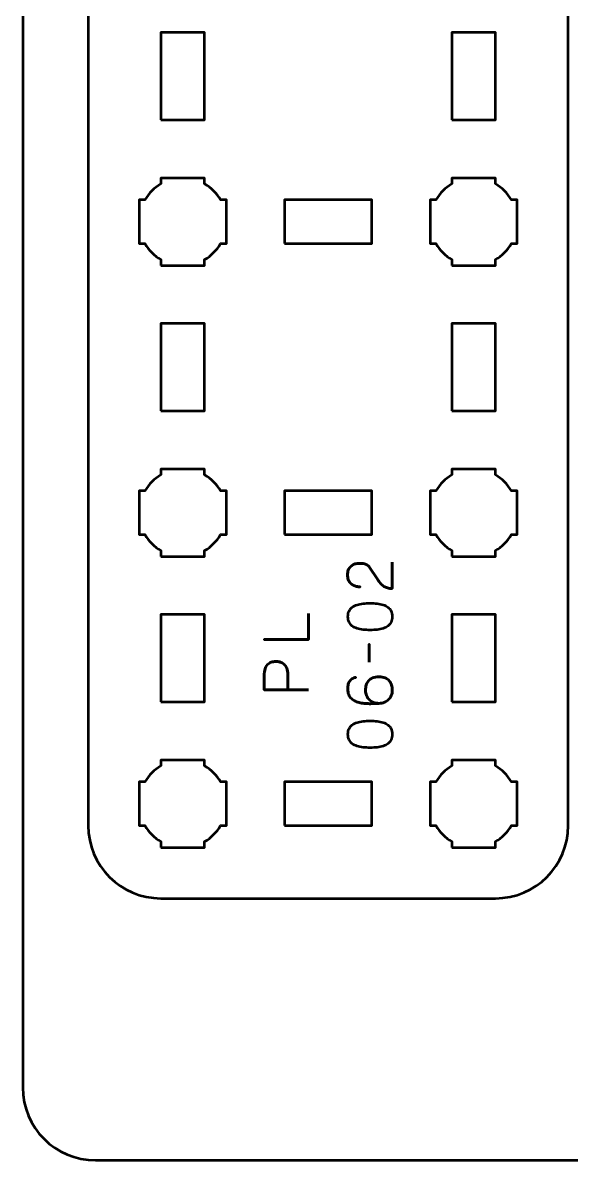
# Model space of a CAD drawing. Header units: centimetres. Extents: x -21 to 0, y -29.7 to 0.
# Drawn here: x -21 to -17.23, y -29.7 to -21.88 of the extents above; entities that cross this region are included whole.
import ezdxf

# ---------------------------------------------------------------- set-up
doc = ezdxf.new("R2010")
doc.units = ezdxf.units.CM
doc.header["$MEASUREMENT"] = 0
doc.layers.add('Layer 1', color=7, linetype='Continuous')

msp = doc.modelspace()

# ---------------------------------------------------------------- linework, layer by layer
at = {"layer": 'Layer 1', "color": 1, "lineweight": 53}
msp.add_open_spline([(-21.00003, -29.19995), (-21.00003, -29.19995), (-21.00003, -2.29992), (-21.00003, -2.29992), (-21.00003, -2.29992), (-21.00003, -2.21709), (-20.93286, -2.14992), (-20.85003, -2.14992), (-20.85003, -2.14992), (-20.7672, -2.14992), (-20.70003, -2.08275), (-20.70003, -1.99992), (-20.70003, -1.99992), (-20.70003, -1.91709), (-20.7672, -1.84992), (-20.85003, -1.84992), (-20.85003, -1.84992), (-20.93286, -1.84992), (-21.00003, -1.78275), (-21.00003, -1.69992), (-21.00003, -1.69992), (-21.00003, -1.61709), (-20.93286, -1.54992), (-20.85003, -1.54992), (-20.85003, -1.54992), (-20.7672, -1.54992), (-20.70003, -1.48275), (-20.70003, -1.39992), (-20.70003, -1.39992), (-20.70003, -1.31709), (-20.7672, -1.24992), (-20.85003, -1.24992), (-20.85003, -1.24992), (-20.93286, -1.24992), (-21.00003, -1.18275), (-21.00003, -1.09992), (-21.00003, -1.09992), (-21.00003, -1.09992), (-21.00003, -0.49992), (-21.00003, -0.49992), (-21.00003, -0.49992), (-21.00003, -0.22295), (-20.77694, 0.00004), (-20.49994, 0.00004), (-20.49994, 0.00004), (-20.49994, 0.00004), (-0.50008, 0.00004), (-0.50008, 0.00004), (-0.50008, 0.00004), (-0.22294, 0.00004), (0.00002, -0.22295), (0.00002, -0.49992), (0.00002, -0.49992), (0.00002, -0.49992), (0.00002, -29.19995), (0.00002, -29.19995), (0.00002, -29.19995), (0.00002, -29.47695), (-0.22294, -29.70004), (-0.50008, -29.70004), (-0.50008, -29.70004), (-0.50008, -29.70004), (-20.49994, -29.70004), (-20.49994, -29.70004), (-20.49994, -29.70004), (-20.77694, -29.70004), (-21.00003, -29.47695), (-21.00003, -29.19995)], degree=3, knots=[0, 0, 0, 0, 0.0588235, 0.0588235, 0.0588235, 0.0588235, 0.1176471, 0.1176471, 0.1176471, 0.1176471, 0.1764706, 0.1764706, 0.1764706, 0.1764706, 0.2352941, 0.2352941, 0.2352941, 0.2352941, 0.2941176, 0.2941176, 0.2941176, 0.2941176, 0.3529412, 0.3529412, 0.3529412, 0.3529412, 0.4117647, 0.4117647, 0.4117647, 0.4117647, 0.4705882, 0.4705882, 0.4705882, 0.4705882, 0.5294118, 0.5294118, 0.5294118, 0.5294118, 0.5882353, 0.5882353, 0.5882353, 0.5882353, 0.6470588, 0.6470588, 0.6470588, 0.6470588, 0.7058824, 0.7058824, 0.7058824, 0.7058824, 0.7647059, 0.7647059, 0.7647059, 0.7647059, 0.8235294, 0.8235294, 0.8235294, 0.8235294, 0.8823529, 0.8823529, 0.8823529, 0.8823529, 0.9411765, 0.9411765, 0.9411765, 0.9411765, 1, 1, 1, 1], dxfattribs=at)
at = {"layer": 'Layer 1', "color": 3, "lineweight": 53}
msp.add_open_spline([(-17.74994, -27.89994), (-17.74994, -27.89994), (-20.04994, -27.89994), (-20.04994, -27.89994), (-20.04994, -27.89994), (-20.32603, -27.89994), (-20.54994, -27.67603), (-20.54994, -27.39994), (-20.54994, -27.39994), (-20.54994, -27.39994), (-20.54994, -17.09994), (-20.54994, -17.09994), (-20.54994, -17.09994), (-20.54994, -16.82385), (-20.32603, -16.59994), (-20.04994, -16.59994), (-20.04994, -16.59994), (-20.04994, -16.59994), (-17.74994, -16.59994), (-17.74994, -16.59994), (-17.74994, -16.59994), (-17.47385, -16.59994), (-17.24994, -16.82385), (-17.24994, -17.09994), (-17.24994, -17.09994), (-17.24994, -17.09994), (-17.24994, -27.39994), (-17.24994, -27.39994), (-17.24994, -27.39994), (-17.24994, -27.67603), (-17.47385, -27.89994), (-17.74994, -27.89994)], degree=3, knots=[0, 0, 0, 0, 0.125, 0.125, 0.125, 0.125, 0.25, 0.25, 0.25, 0.25, 0.375, 0.375, 0.375, 0.375, 0.5, 0.5, 0.5, 0.5, 0.625, 0.625, 0.625, 0.625, 0.75, 0.75, 0.75, 0.75, 0.875, 0.875, 0.875, 0.875, 1, 1, 1, 1], dxfattribs=at)
at = {"layer": 'Layer 1', "lineweight": 53}
for points, knots in [([(-20.04994, -22.54994), (-20.04994, -22.54994), (-20.04994, -21.94994), (-20.04994, -21.94994), (-20.04994, -21.94994), (-20.04994, -21.94994), (-19.74994, -21.94994), (-19.74994, -21.94994), (-19.74994, -21.94994), (-19.74994, -21.94994), (-19.74994, -22.54994), (-19.74994, -22.54994), (-19.74994, -22.54994), (-19.74994, -22.54994), (-20.04994, -22.54994), (-20.04994, -22.54994)], [0, 0, 0, 0, 0.25, 0.25, 0.25, 0.25, 0.5, 0.5, 0.5, 0.5, 0.75, 0.75, 0.75, 0.75, 1, 1, 1, 1]), ([(-18.04994, -22.54994), (-18.04994, -22.54994), (-18.04994, -21.94994), (-18.04994, -21.94994), (-18.04994, -21.94994), (-18.04994, -21.94994), (-17.74994, -21.94994), (-17.74994, -21.94994), (-17.74994, -21.94994), (-17.74994, -21.94994), (-17.74994, -22.54994), (-17.74994, -22.54994), (-17.74994, -22.54994), (-17.74994, -22.54994), (-18.04994, -22.54994), (-18.04994, -22.54994)], [0, 0, 0, 0, 0.25, 0.25, 0.25, 0.25, 0.5, 0.5, 0.5, 0.5, 0.75, 0.75, 0.75, 0.75, 1, 1, 1, 1]), ([(-20.04994, -23.54994), (-20.04994, -23.54994), (-20.04994, -23.50979), (-20.04994, -23.50979), (-20.04994, -23.50979), (-20.09547, -23.48344), (-20.13344, -23.44547), (-20.15979, -23.39994), (-20.15979, -23.39994), (-20.15979, -23.39994), (-20.19994, -23.39994), (-20.19994, -23.39994), (-20.19994, -23.39994), (-20.19994, -23.39994), (-20.19994, -23.24994), (-20.19994, -23.24994), (-20.19994, -23.24994), (-20.19994, -23.24994), (-20.19994, -23.09994), (-20.19994, -23.09994), (-20.19994, -23.09994), (-20.19994, -23.09994), (-20.15979, -23.09994), (-20.15979, -23.09994), (-20.15979, -23.09994), (-20.13344, -23.05441), (-20.09547, -23.01644), (-20.04994, -22.99009), (-20.04994, -22.99009), (-20.04994, -22.99009), (-20.04994, -22.94994), (-20.04994, -22.94994), (-20.04994, -22.94994), (-20.04994, -22.94994), (-19.89994, -22.94994), (-19.89994, -22.94994), (-19.89994, -22.94994), (-19.89994, -22.94994), (-19.74994, -22.94994), (-19.74994, -22.94994), (-19.74994, -22.94994), (-19.74994, -22.94994), (-19.74994, -22.99009), (-19.74994, -22.99009), (-19.74994, -22.99009), (-19.70441, -23.01644), (-19.66644, -23.05441), (-19.64009, -23.09994), (-19.64009, -23.09994), (-19.64009, -23.09994), (-19.59994, -23.09994), (-19.59994, -23.09994), (-19.59994, -23.09994), (-19.59994, -23.09994), (-19.59994, -23.24994), (-19.59994, -23.24994), (-19.59994, -23.24994), (-19.59994, -23.24994), (-19.59994, -23.39994), (-19.59994, -23.39994), (-19.59994, -23.39994), (-19.59994, -23.39994), (-19.64009, -23.39994), (-19.64009, -23.39994), (-19.64009, -23.39994), (-19.66644, -23.44547), (-19.70441, -23.48344), (-19.74994, -23.50979), (-19.74994, -23.50979), (-19.74994, -23.50979), (-19.74994, -23.54994), (-19.74994, -23.54994), (-19.74994, -23.54994), (-19.74994, -23.54994), (-19.89994, -23.54994), (-19.89994, -23.54994), (-19.89994, -23.54994), (-19.89994, -23.54994), (-20.04994, -23.54994), (-20.04994, -23.54994)], [0, 0, 0, 0, 0.05, 0.05, 0.05, 0.05, 0.1, 0.1, 0.1, 0.1, 0.15, 0.15, 0.15, 0.15, 0.2, 0.2, 0.2, 0.2, 0.25, 0.25, 0.25, 0.25, 0.3, 0.3, 0.3, 0.3, 0.35, 0.35, 0.35, 0.35, 0.4, 0.4, 0.4, 0.4, 0.45, 0.45, 0.45, 0.45, 0.5, 0.5, 0.5, 0.5, 0.55, 0.55, 0.55, 0.55, 0.6, 0.6, 0.6, 0.6, 0.65, 0.65, 0.65, 0.65, 0.7, 0.7, 0.7, 0.7, 0.75, 0.75, 0.75, 0.75, 0.8, 0.8, 0.8, 0.8, 0.85, 0.85, 0.85, 0.85, 0.9, 0.9, 0.9, 0.9, 0.95, 0.95, 0.95, 0.95, 1, 1, 1, 1]), ([(-18.04994, -23.54994), (-18.04994, -23.54994), (-18.04994, -23.50979), (-18.04994, -23.50979), (-18.04994, -23.50979), (-18.09547, -23.48344), (-18.13344, -23.44547), (-18.15979, -23.39994), (-18.15979, -23.39994), (-18.15979, -23.39994), (-18.19994, -23.39994), (-18.19994, -23.39994), (-18.19994, -23.39994), (-18.19994, -23.39994), (-18.19994, -23.24994), (-18.19994, -23.24994), (-18.19994, -23.24994), (-18.19994, -23.24994), (-18.19994, -23.09994), (-18.19994, -23.09994), (-18.19994, -23.09994), (-18.19994, -23.09994), (-18.15979, -23.09994), (-18.15979, -23.09994), (-18.15979, -23.09994), (-18.13344, -23.05441), (-18.09547, -23.01644), (-18.04994, -22.99009), (-18.04994, -22.99009), (-18.04994, -22.99009), (-18.04994, -22.94994), (-18.04994, -22.94994), (-18.04994, -22.94994), (-18.04994, -22.94994), (-17.89994, -22.94994), (-17.89994, -22.94994), (-17.89994, -22.94994), (-17.89994, -22.94994), (-17.74994, -22.94994), (-17.74994, -22.94994), (-17.74994, -22.94994), (-17.74994, -22.94994), (-17.74994, -22.99009), (-17.74994, -22.99009), (-17.74994, -22.99009), (-17.70441, -23.01644), (-17.66644, -23.05441), (-17.64009, -23.09994), (-17.64009, -23.09994), (-17.64009, -23.09994), (-17.59994, -23.09994), (-17.59994, -23.09994), (-17.59994, -23.09994), (-17.59994, -23.09994), (-17.59994, -23.24994), (-17.59994, -23.24994), (-17.59994, -23.24994), (-17.59994, -23.24994), (-17.59994, -23.39994), (-17.59994, -23.39994), (-17.59994, -23.39994), (-17.59994, -23.39994), (-17.64009, -23.39994), (-17.64009, -23.39994), (-17.64009, -23.39994), (-17.66644, -23.44547), (-17.70441, -23.48344), (-17.74994, -23.50979), (-17.74994, -23.50979), (-17.74994, -23.50979), (-17.74994, -23.54994), (-17.74994, -23.54994), (-17.74994, -23.54994), (-17.74994, -23.54994), (-17.89994, -23.54994), (-17.89994, -23.54994), (-17.89994, -23.54994), (-17.89994, -23.54994), (-18.04994, -23.54994), (-18.04994, -23.54994)], [0, 0, 0, 0, 0.05, 0.05, 0.05, 0.05, 0.1, 0.1, 0.1, 0.1, 0.15, 0.15, 0.15, 0.15, 0.2, 0.2, 0.2, 0.2, 0.25, 0.25, 0.25, 0.25, 0.3, 0.3, 0.3, 0.3, 0.35, 0.35, 0.35, 0.35, 0.4, 0.4, 0.4, 0.4, 0.45, 0.45, 0.45, 0.45, 0.5, 0.5, 0.5, 0.5, 0.55, 0.55, 0.55, 0.55, 0.6, 0.6, 0.6, 0.6, 0.65, 0.65, 0.65, 0.65, 0.7, 0.7, 0.7, 0.7, 0.75, 0.75, 0.75, 0.75, 0.8, 0.8, 0.8, 0.8, 0.85, 0.85, 0.85, 0.85, 0.9, 0.9, 0.9, 0.9, 0.95, 0.95, 0.95, 0.95, 1, 1, 1, 1]), ([(-19.19994, -23.39994), (-19.19994, -23.39994), (-19.19994, -23.09994), (-19.19994, -23.09994), (-19.19994, -23.09994), (-19.19994, -23.09994), (-18.59994, -23.09994), (-18.59994, -23.09994), (-18.59994, -23.09994), (-18.59994, -23.09994), (-18.59994, -23.39994), (-18.59994, -23.39994), (-18.59994, -23.39994), (-18.59994, -23.39994), (-19.19994, -23.39994), (-19.19994, -23.39994)], [0, 0, 0, 0, 0.25, 0.25, 0.25, 0.25, 0.5, 0.5, 0.5, 0.5, 0.75, 0.75, 0.75, 0.75, 1, 1, 1, 1]), ([(-20.04994, -24.54994), (-20.04994, -24.54994), (-20.04994, -23.94994), (-20.04994, -23.94994), (-20.04994, -23.94994), (-20.04994, -23.94994), (-19.74994, -23.94994), (-19.74994, -23.94994), (-19.74994, -23.94994), (-19.74994, -23.94994), (-19.74994, -24.54994), (-19.74994, -24.54994), (-19.74994, -24.54994), (-19.74994, -24.54994), (-20.04994, -24.54994), (-20.04994, -24.54994)], [0, 0, 0, 0, 0.25, 0.25, 0.25, 0.25, 0.5, 0.5, 0.5, 0.5, 0.75, 0.75, 0.75, 0.75, 1, 1, 1, 1]), ([(-18.04994, -24.54994), (-18.04994, -24.54994), (-18.04994, -23.94994), (-18.04994, -23.94994), (-18.04994, -23.94994), (-18.04994, -23.94994), (-17.74994, -23.94994), (-17.74994, -23.94994), (-17.74994, -23.94994), (-17.74994, -23.94994), (-17.74994, -24.54994), (-17.74994, -24.54994), (-17.74994, -24.54994), (-17.74994, -24.54994), (-18.04994, -24.54994), (-18.04994, -24.54994)], [0, 0, 0, 0, 0.25, 0.25, 0.25, 0.25, 0.5, 0.5, 0.5, 0.5, 0.75, 0.75, 0.75, 0.75, 1, 1, 1, 1]), ([(-20.04994, -25.54994), (-20.04994, -25.54994), (-20.04994, -25.50979), (-20.04994, -25.50979), (-20.04994, -25.50979), (-20.09547, -25.48344), (-20.13344, -25.44547), (-20.15979, -25.39994), (-20.15979, -25.39994), (-20.15979, -25.39994), (-20.19994, -25.39994), (-20.19994, -25.39994), (-20.19994, -25.39994), (-20.19994, -25.39994), (-20.19994, -25.24994), (-20.19994, -25.24994), (-20.19994, -25.24994), (-20.19994, -25.24994), (-20.19994, -25.09994), (-20.19994, -25.09994), (-20.19994, -25.09994), (-20.19994, -25.09994), (-20.15979, -25.09994), (-20.15979, -25.09994), (-20.15979, -25.09994), (-20.13344, -25.05441), (-20.09547, -25.01644), (-20.04994, -24.99009), (-20.04994, -24.99009), (-20.04994, -24.99009), (-20.04994, -24.94994), (-20.04994, -24.94994), (-20.04994, -24.94994), (-20.04994, -24.94994), (-19.89994, -24.94994), (-19.89994, -24.94994), (-19.89994, -24.94994), (-19.89994, -24.94994), (-19.74994, -24.94994), (-19.74994, -24.94994), (-19.74994, -24.94994), (-19.74994, -24.94994), (-19.74994, -24.99009), (-19.74994, -24.99009), (-19.74994, -24.99009), (-19.70441, -25.01644), (-19.66644, -25.05441), (-19.64009, -25.09994), (-19.64009, -25.09994), (-19.64009, -25.09994), (-19.59994, -25.09994), (-19.59994, -25.09994), (-19.59994, -25.09994), (-19.59994, -25.09994), (-19.59994, -25.24994), (-19.59994, -25.24994), (-19.59994, -25.24994), (-19.59994, -25.24994), (-19.59994, -25.39994), (-19.59994, -25.39994), (-19.59994, -25.39994), (-19.59994, -25.39994), (-19.64009, -25.39994), (-19.64009, -25.39994), (-19.64009, -25.39994), (-19.66644, -25.44547), (-19.70441, -25.48344), (-19.74994, -25.50979), (-19.74994, -25.50979), (-19.74994, -25.50979), (-19.74994, -25.54994), (-19.74994, -25.54994), (-19.74994, -25.54994), (-19.74994, -25.54994), (-19.89994, -25.54994), (-19.89994, -25.54994), (-19.89994, -25.54994), (-19.89994, -25.54994), (-20.04994, -25.54994), (-20.04994, -25.54994)], [0, 0, 0, 0, 0.05, 0.05, 0.05, 0.05, 0.1, 0.1, 0.1, 0.1, 0.15, 0.15, 0.15, 0.15, 0.2, 0.2, 0.2, 0.2, 0.25, 0.25, 0.25, 0.25, 0.3, 0.3, 0.3, 0.3, 0.35, 0.35, 0.35, 0.35, 0.4, 0.4, 0.4, 0.4, 0.45, 0.45, 0.45, 0.45, 0.5, 0.5, 0.5, 0.5, 0.55, 0.55, 0.55, 0.55, 0.6, 0.6, 0.6, 0.6, 0.65, 0.65, 0.65, 0.65, 0.7, 0.7, 0.7, 0.7, 0.75, 0.75, 0.75, 0.75, 0.8, 0.8, 0.8, 0.8, 0.85, 0.85, 0.85, 0.85, 0.9, 0.9, 0.9, 0.9, 0.95, 0.95, 0.95, 0.95, 1, 1, 1, 1]), ([(-18.04994, -25.54994), (-18.04994, -25.54994), (-18.04994, -25.50979), (-18.04994, -25.50979), (-18.04994, -25.50979), (-18.09547, -25.48344), (-18.13344, -25.44547), (-18.15979, -25.39994), (-18.15979, -25.39994), (-18.15979, -25.39994), (-18.19994, -25.39994), (-18.19994, -25.39994), (-18.19994, -25.39994), (-18.19994, -25.39994), (-18.19994, -25.24994), (-18.19994, -25.24994), (-18.19994, -25.24994), (-18.19994, -25.24994), (-18.19994, -25.09994), (-18.19994, -25.09994), (-18.19994, -25.09994), (-18.19994, -25.09994), (-18.15979, -25.09994), (-18.15979, -25.09994), (-18.15979, -25.09994), (-18.13344, -25.05441), (-18.09547, -25.01644), (-18.04994, -24.99009), (-18.04994, -24.99009), (-18.04994, -24.99009), (-18.04994, -24.94994), (-18.04994, -24.94994), (-18.04994, -24.94994), (-18.04994, -24.94994), (-17.89994, -24.94994), (-17.89994, -24.94994), (-17.89994, -24.94994), (-17.89994, -24.94994), (-17.74994, -24.94994), (-17.74994, -24.94994), (-17.74994, -24.94994), (-17.74994, -24.94994), (-17.74994, -24.99009), (-17.74994, -24.99009), (-17.74994, -24.99009), (-17.70441, -25.01644), (-17.66644, -25.05441), (-17.64009, -25.09994), (-17.64009, -25.09994), (-17.64009, -25.09994), (-17.59994, -25.09994), (-17.59994, -25.09994), (-17.59994, -25.09994), (-17.59994, -25.09994), (-17.59994, -25.24994), (-17.59994, -25.24994), (-17.59994, -25.24994), (-17.59994, -25.24994), (-17.59994, -25.39994), (-17.59994, -25.39994), (-17.59994, -25.39994), (-17.59994, -25.39994), (-17.64009, -25.39994), (-17.64009, -25.39994), (-17.64009, -25.39994), (-17.66644, -25.44547), (-17.70441, -25.48344), (-17.74994, -25.50979), (-17.74994, -25.50979), (-17.74994, -25.50979), (-17.74994, -25.54994), (-17.74994, -25.54994), (-17.74994, -25.54994), (-17.74994, -25.54994), (-17.89994, -25.54994), (-17.89994, -25.54994), (-17.89994, -25.54994), (-17.89994, -25.54994), (-18.04994, -25.54994), (-18.04994, -25.54994)], [0, 0, 0, 0, 0.05, 0.05, 0.05, 0.05, 0.1, 0.1, 0.1, 0.1, 0.15, 0.15, 0.15, 0.15, 0.2, 0.2, 0.2, 0.2, 0.25, 0.25, 0.25, 0.25, 0.3, 0.3, 0.3, 0.3, 0.35, 0.35, 0.35, 0.35, 0.4, 0.4, 0.4, 0.4, 0.45, 0.45, 0.45, 0.45, 0.5, 0.5, 0.5, 0.5, 0.55, 0.55, 0.55, 0.55, 0.6, 0.6, 0.6, 0.6, 0.65, 0.65, 0.65, 0.65, 0.7, 0.7, 0.7, 0.7, 0.75, 0.75, 0.75, 0.75, 0.8, 0.8, 0.8, 0.8, 0.85, 0.85, 0.85, 0.85, 0.9, 0.9, 0.9, 0.9, 0.95, 0.95, 0.95, 0.95, 1, 1, 1, 1]), ([(-19.19994, -25.39994), (-19.19994, -25.39994), (-19.19994, -25.09994), (-19.19994, -25.09994), (-19.19994, -25.09994), (-19.19994, -25.09994), (-18.59994, -25.09994), (-18.59994, -25.09994), (-18.59994, -25.09994), (-18.59994, -25.09994), (-18.59994, -25.39994), (-18.59994, -25.39994), (-18.59994, -25.39994), (-18.59994, -25.39994), (-19.19994, -25.39994), (-19.19994, -25.39994)], [0, 0, 0, 0, 0.25, 0.25, 0.25, 0.25, 0.5, 0.5, 0.5, 0.5, 0.75, 0.75, 0.75, 0.75, 1, 1, 1, 1]), ([(-20.04994, -26.54994), (-20.04994, -26.54994), (-20.04994, -25.94994), (-20.04994, -25.94994), (-20.04994, -25.94994), (-20.04994, -25.94994), (-19.74994, -25.94994), (-19.74994, -25.94994), (-19.74994, -25.94994), (-19.74994, -25.94994), (-19.74994, -26.54994), (-19.74994, -26.54994), (-19.74994, -26.54994), (-19.74994, -26.54994), (-20.04994, -26.54994), (-20.04994, -26.54994)], [0, 0, 0, 0, 0.25, 0.25, 0.25, 0.25, 0.5, 0.5, 0.5, 0.5, 0.75, 0.75, 0.75, 0.75, 1, 1, 1, 1]), ([(-18.04994, -26.54994), (-18.04994, -26.54994), (-18.04994, -25.94994), (-18.04994, -25.94994), (-18.04994, -25.94994), (-18.04994, -25.94994), (-17.74994, -25.94994), (-17.74994, -25.94994), (-17.74994, -25.94994), (-17.74994, -25.94994), (-17.74994, -26.54994), (-17.74994, -26.54994), (-17.74994, -26.54994), (-17.74994, -26.54994), (-18.04994, -26.54994), (-18.04994, -26.54994)], [0, 0, 0, 0, 0.25, 0.25, 0.25, 0.25, 0.5, 0.5, 0.5, 0.5, 0.75, 0.75, 0.75, 0.75, 1, 1, 1, 1]), ([(-20.04994, -27.54994), (-20.04994, -27.54994), (-20.04994, -27.50979), (-20.04994, -27.50979), (-20.04994, -27.50979), (-20.09547, -27.48344), (-20.13344, -27.44547), (-20.15979, -27.39994), (-20.15979, -27.39994), (-20.15979, -27.39994), (-20.19994, -27.39994), (-20.19994, -27.39994), (-20.19994, -27.39994), (-20.19994, -27.39994), (-20.19994, -27.24994), (-20.19994, -27.24994), (-20.19994, -27.24994), (-20.19994, -27.24994), (-20.19994, -27.09994), (-20.19994, -27.09994), (-20.19994, -27.09994), (-20.19994, -27.09994), (-20.15979, -27.09994), (-20.15979, -27.09994), (-20.15979, -27.09994), (-20.13344, -27.05441), (-20.09547, -27.01644), (-20.04994, -26.99009), (-20.04994, -26.99009), (-20.04994, -26.99009), (-20.04994, -26.94994), (-20.04994, -26.94994), (-20.04994, -26.94994), (-20.04994, -26.94994), (-19.89994, -26.94994), (-19.89994, -26.94994), (-19.89994, -26.94994), (-19.89994, -26.94994), (-19.74994, -26.94994), (-19.74994, -26.94994), (-19.74994, -26.94994), (-19.74994, -26.94994), (-19.74994, -26.99009), (-19.74994, -26.99009), (-19.74994, -26.99009), (-19.70441, -27.01644), (-19.66644, -27.05441), (-19.64009, -27.09994), (-19.64009, -27.09994), (-19.64009, -27.09994), (-19.59994, -27.09994), (-19.59994, -27.09994), (-19.59994, -27.09994), (-19.59994, -27.09994), (-19.59994, -27.24994), (-19.59994, -27.24994), (-19.59994, -27.24994), (-19.59994, -27.24994), (-19.59994, -27.39994), (-19.59994, -27.39994), (-19.59994, -27.39994), (-19.59994, -27.39994), (-19.64009, -27.39994), (-19.64009, -27.39994), (-19.64009, -27.39994), (-19.66644, -27.44547), (-19.70441, -27.48344), (-19.74994, -27.50979), (-19.74994, -27.50979), (-19.74994, -27.50979), (-19.74994, -27.54994), (-19.74994, -27.54994), (-19.74994, -27.54994), (-19.74994, -27.54994), (-19.89994, -27.54994), (-19.89994, -27.54994), (-19.89994, -27.54994), (-19.89994, -27.54994), (-20.04994, -27.54994), (-20.04994, -27.54994)], [0, 0, 0, 0, 0.05, 0.05, 0.05, 0.05, 0.1, 0.1, 0.1, 0.1, 0.15, 0.15, 0.15, 0.15, 0.2, 0.2, 0.2, 0.2, 0.25, 0.25, 0.25, 0.25, 0.3, 0.3, 0.3, 0.3, 0.35, 0.35, 0.35, 0.35, 0.4, 0.4, 0.4, 0.4, 0.45, 0.45, 0.45, 0.45, 0.5, 0.5, 0.5, 0.5, 0.55, 0.55, 0.55, 0.55, 0.6, 0.6, 0.6, 0.6, 0.65, 0.65, 0.65, 0.65, 0.7, 0.7, 0.7, 0.7, 0.75, 0.75, 0.75, 0.75, 0.8, 0.8, 0.8, 0.8, 0.85, 0.85, 0.85, 0.85, 0.9, 0.9, 0.9, 0.9, 0.95, 0.95, 0.95, 0.95, 1, 1, 1, 1]), ([(-18.04994, -27.54994), (-18.04994, -27.54994), (-18.04994, -27.50979), (-18.04994, -27.50979), (-18.04994, -27.50979), (-18.09547, -27.48344), (-18.13344, -27.44547), (-18.15979, -27.39994), (-18.15979, -27.39994), (-18.15979, -27.39994), (-18.19994, -27.39994), (-18.19994, -27.39994), (-18.19994, -27.39994), (-18.19994, -27.39994), (-18.19994, -27.24994), (-18.19994, -27.24994), (-18.19994, -27.24994), (-18.19994, -27.24994), (-18.19994, -27.09994), (-18.19994, -27.09994), (-18.19994, -27.09994), (-18.19994, -27.09994), (-18.15979, -27.09994), (-18.15979, -27.09994), (-18.15979, -27.09994), (-18.13344, -27.05441), (-18.09547, -27.01644), (-18.04994, -26.99009), (-18.04994, -26.99009), (-18.04994, -26.99009), (-18.04994, -26.94994), (-18.04994, -26.94994), (-18.04994, -26.94994), (-18.04994, -26.94994), (-17.89994, -26.94994), (-17.89994, -26.94994), (-17.89994, -26.94994), (-17.89994, -26.94994), (-17.74994, -26.94994), (-17.74994, -26.94994), (-17.74994, -26.94994), (-17.74994, -26.94994), (-17.74994, -26.99009), (-17.74994, -26.99009), (-17.74994, -26.99009), (-17.70441, -27.01644), (-17.66644, -27.05441), (-17.64009, -27.09994), (-17.64009, -27.09994), (-17.64009, -27.09994), (-17.59994, -27.09994), (-17.59994, -27.09994), (-17.59994, -27.09994), (-17.59994, -27.09994), (-17.59994, -27.24994), (-17.59994, -27.24994), (-17.59994, -27.24994), (-17.59994, -27.24994), (-17.59994, -27.39994), (-17.59994, -27.39994), (-17.59994, -27.39994), (-17.59994, -27.39994), (-17.64009, -27.39994), (-17.64009, -27.39994), (-17.64009, -27.39994), (-17.66644, -27.44547), (-17.70441, -27.48344), (-17.74994, -27.50979), (-17.74994, -27.50979), (-17.74994, -27.50979), (-17.74994, -27.54994), (-17.74994, -27.54994), (-17.74994, -27.54994), (-17.74994, -27.54994), (-17.89994, -27.54994), (-17.89994, -27.54994), (-17.89994, -27.54994), (-17.89994, -27.54994), (-18.04994, -27.54994), (-18.04994, -27.54994)], [0, 0, 0, 0, 0.05, 0.05, 0.05, 0.05, 0.1, 0.1, 0.1, 0.1, 0.15, 0.15, 0.15, 0.15, 0.2, 0.2, 0.2, 0.2, 0.25, 0.25, 0.25, 0.25, 0.3, 0.3, 0.3, 0.3, 0.35, 0.35, 0.35, 0.35, 0.4, 0.4, 0.4, 0.4, 0.45, 0.45, 0.45, 0.45, 0.5, 0.5, 0.5, 0.5, 0.55, 0.55, 0.55, 0.55, 0.6, 0.6, 0.6, 0.6, 0.65, 0.65, 0.65, 0.65, 0.7, 0.7, 0.7, 0.7, 0.75, 0.75, 0.75, 0.75, 0.8, 0.8, 0.8, 0.8, 0.85, 0.85, 0.85, 0.85, 0.9, 0.9, 0.9, 0.9, 0.95, 0.95, 0.95, 0.95, 1, 1, 1, 1]), ([(-19.19994, -27.39994), (-19.19994, -27.39994), (-19.19994, -27.09994), (-19.19994, -27.09994), (-19.19994, -27.09994), (-19.19994, -27.09994), (-18.59994, -27.09994), (-18.59994, -27.09994), (-18.59994, -27.09994), (-18.59994, -27.09994), (-18.59994, -27.39994), (-18.59994, -27.39994), (-18.59994, -27.39994), (-18.59994, -27.39994), (-19.19994, -27.39994), (-19.19994, -27.39994)], [0, 0, 0, 0, 0.25, 0.25, 0.25, 0.25, 0.5, 0.5, 0.5, 0.5, 0.75, 0.75, 0.75, 0.75, 1, 1, 1, 1])]:
    msp.add_open_spline(points, degree=3, knots=knots, dxfattribs=at)
at = {"layer": 'Layer 1', "color": 5, "lineweight": 53}
for points, knots in [([(-18.45971, -25.58934), (-18.45971, -25.58934), (-18.45971, -25.77095), (-18.45971, -25.77095), (-18.45971, -25.77095), (-18.47199, -25.7706), (-18.48285, -25.76905), (-18.49217, -25.76643), (-18.49217, -25.76643), (-18.50148, -25.76375), (-18.50966, -25.76016), (-18.51672, -25.75571), (-18.51672, -25.75571), (-18.52377, -25.75119), (-18.53005, -25.74604), (-18.53556, -25.74019), (-18.53556, -25.74019), (-18.54113, -25.73433), (-18.54621, -25.72805), (-18.55101, -25.72128), (-18.55101, -25.72128), (-18.55574, -25.71451), (-18.56046, -25.70752), (-18.56512, -25.70025), (-18.56512, -25.70025), (-18.56512, -25.70025), (-18.61338, -25.62786), (-18.61338, -25.62786), (-18.61338, -25.62786), (-18.6186, -25.62046), (-18.62424, -25.61467), (-18.63045, -25.61058), (-18.63045, -25.61058), (-18.63659, -25.60642), (-18.64308, -25.60352), (-18.64986, -25.60176), (-18.64986, -25.60176), (-18.6567, -25.60007), (-18.66361, -25.59901), (-18.67074, -25.59866), (-18.67074, -25.59866), (-18.67787, -25.5983), (-18.68499, -25.59816), (-18.69212, -25.59823), (-18.69212, -25.59823), (-18.69797, -25.59823), (-18.70425, -25.59901), (-18.71103, -25.60056), (-18.71103, -25.60056), (-18.71773, -25.60218), (-18.72443, -25.60472), (-18.73106, -25.60832), (-18.73106, -25.60832), (-18.7377, -25.61192), (-18.74376, -25.61672), (-18.74927, -25.62271), (-18.74927, -25.62271), (-18.7547, -25.62871), (-18.75907, -25.63612), (-18.76239, -25.64494), (-18.76239, -25.64494), (-18.76571, -25.65376), (-18.7674, -25.66413), (-18.76747, -25.67612), (-18.76747, -25.67612), (-18.7674, -25.68819), (-18.76571, -25.69884), (-18.76246, -25.70802), (-18.76246, -25.70802), (-18.75922, -25.71719), (-18.7547, -25.72502), (-18.74899, -25.73151), (-18.74899, -25.73151), (-18.74327, -25.738), (-18.73664, -25.74322), (-18.72923, -25.74731), (-18.72923, -25.74731), (-18.72182, -25.75141), (-18.71392, -25.75437), (-18.70559, -25.75627), (-18.70559, -25.75627), (-18.69727, -25.75818), (-18.6888, -25.7591), (-18.68026, -25.7591), (-18.68026, -25.7591), (-18.6888, -25.7591), (-18.69727, -25.75818), (-18.70559, -25.75627), (-18.70559, -25.75627), (-18.71392, -25.75437), (-18.72182, -25.75141), (-18.72923, -25.74731), (-18.72923, -25.74731), (-18.73664, -25.74322), (-18.74327, -25.738), (-18.74899, -25.73151), (-18.74899, -25.73151), (-18.7547, -25.72502), (-18.75922, -25.71719), (-18.76246, -25.70802), (-18.76246, -25.70802), (-18.76571, -25.69884), (-18.7674, -25.68819), (-18.76747, -25.67612), (-18.76747, -25.67612), (-18.7674, -25.66413), (-18.76571, -25.65376), (-18.76239, -25.64494), (-18.76239, -25.64494), (-18.75907, -25.63612), (-18.7547, -25.62871), (-18.74927, -25.62271), (-18.74927, -25.62271), (-18.74376, -25.61672), (-18.7377, -25.61192), (-18.73106, -25.60832), (-18.73106, -25.60832), (-18.72443, -25.60472), (-18.71773, -25.60218), (-18.71103, -25.60056), (-18.71103, -25.60056), (-18.70425, -25.59901), (-18.69797, -25.59823), (-18.69212, -25.59823), (-18.69212, -25.59823), (-18.68499, -25.59816), (-18.67787, -25.5983), (-18.67074, -25.59866), (-18.67074, -25.59866), (-18.66361, -25.59901), (-18.6567, -25.60007), (-18.64986, -25.60176), (-18.64986, -25.60176), (-18.64308, -25.60352), (-18.63659, -25.60642), (-18.63045, -25.61058), (-18.63045, -25.61058), (-18.62424, -25.61467), (-18.6186, -25.62046), (-18.61338, -25.62786), (-18.61338, -25.62786), (-18.61338, -25.62786), (-18.56512, -25.70025), (-18.56512, -25.70025), (-18.56512, -25.70025), (-18.56046, -25.70752), (-18.55574, -25.71451), (-18.55101, -25.72128), (-18.55101, -25.72128), (-18.54621, -25.72805), (-18.54113, -25.73433), (-18.53556, -25.74019), (-18.53556, -25.74019), (-18.53005, -25.74604), (-18.52377, -25.75119), (-18.51672, -25.75571), (-18.51672, -25.75571), (-18.50966, -25.76016), (-18.50148, -25.76375), (-18.49217, -25.76643), (-18.49217, -25.76643), (-18.48285, -25.76905), (-18.47199, -25.7706), (-18.45971, -25.77095), (-18.45971, -25.77095), (-18.45971, -25.77095), (-18.45971, -25.58934), (-18.45971, -25.58934)], [0, 0, 0, 0, 0.0238095, 0.0238095, 0.0238095, 0.0238095, 0.047619, 0.047619, 0.047619, 0.047619, 0.0714286, 0.0714286, 0.0714286, 0.0714286, 0.0952381, 0.0952381, 0.0952381, 0.0952381, 0.1190476, 0.1190476, 0.1190476, 0.1190476, 0.1428571, 0.1428571, 0.1428571, 0.1428571, 0.1666667, 0.1666667, 0.1666667, 0.1666667, 0.1904762, 0.1904762, 0.1904762, 0.1904762, 0.2142857, 0.2142857, 0.2142857, 0.2142857, 0.2380952, 0.2380952, 0.2380952, 0.2380952, 0.2619048, 0.2619048, 0.2619048, 0.2619048, 0.2857143, 0.2857143, 0.2857143, 0.2857143, 0.3095238, 0.3095238, 0.3095238, 0.3095238, 0.3333333, 0.3333333, 0.3333333, 0.3333333, 0.3571429, 0.3571429, 0.3571429, 0.3571429, 0.3809524, 0.3809524, 0.3809524, 0.3809524, 0.4047619, 0.4047619, 0.4047619, 0.4047619, 0.4285714, 0.4285714, 0.4285714, 0.4285714, 0.452381, 0.452381, 0.452381, 0.452381, 0.4761905, 0.4761905, 0.4761905, 0.4761905, 0.5, 0.5, 0.5, 0.5, 0.5238095, 0.5238095, 0.5238095, 0.5238095, 0.547619, 0.547619, 0.547619, 0.547619, 0.5714286, 0.5714286, 0.5714286, 0.5714286, 0.5952381, 0.5952381, 0.5952381, 0.5952381, 0.6190476, 0.6190476, 0.6190476, 0.6190476, 0.6428571, 0.6428571, 0.6428571, 0.6428571, 0.6666667, 0.6666667, 0.6666667, 0.6666667, 0.6904762, 0.6904762, 0.6904762, 0.6904762, 0.7142857, 0.7142857, 0.7142857, 0.7142857, 0.7380952, 0.7380952, 0.7380952, 0.7380952, 0.7619048, 0.7619048, 0.7619048, 0.7619048, 0.7857143, 0.7857143, 0.7857143, 0.7857143, 0.8095238, 0.8095238, 0.8095238, 0.8095238, 0.8333333, 0.8333333, 0.8333333, 0.8333333, 0.8571429, 0.8571429, 0.8571429, 0.8571429, 0.8809524, 0.8809524, 0.8809524, 0.8809524, 0.9047619, 0.9047619, 0.9047619, 0.9047619, 0.9285714, 0.9285714, 0.9285714, 0.9285714, 0.952381, 0.952381, 0.952381, 0.952381, 0.9761905, 0.9761905, 0.9761905, 0.9761905, 1, 1, 1, 1]), ([(-18.45971, -25.96356), (-18.45978, -25.94875), (-18.46239, -25.93598), (-18.46747, -25.92532), (-18.46747, -25.92532), (-18.47255, -25.91474), (-18.47982, -25.90592), (-18.48906, -25.89887), (-18.48906, -25.89887), (-18.49837, -25.89188), (-18.50938, -25.88638), (-18.52208, -25.88229), (-18.52208, -25.88229), (-18.53478, -25.87826), (-18.54868, -25.87537), (-18.56392, -25.87375), (-18.56392, -25.87375), (-18.57916, -25.87205), (-18.59518, -25.87121), (-18.61211, -25.87128), (-18.61211, -25.87128), (-18.62897, -25.87121), (-18.64499, -25.87205), (-18.66016, -25.87375), (-18.66016, -25.87375), (-18.67533, -25.87537), (-18.6893, -25.87826), (-18.702, -25.88229), (-18.702, -25.88229), (-18.71463, -25.88638), (-18.72563, -25.89188), (-18.73502, -25.89887), (-18.73502, -25.89887), (-18.74433, -25.90592), (-18.7516, -25.91474), (-18.75668, -25.92532), (-18.75668, -25.92532), (-18.76183, -25.93598), (-18.76444, -25.94875), (-18.76451, -25.96356), (-18.76451, -25.96356), (-18.76444, -25.97838), (-18.76183, -25.99115), (-18.75668, -26.00181), (-18.75668, -26.00181), (-18.7516, -26.01239), (-18.74433, -26.02121), (-18.73502, -26.02826), (-18.73502, -26.02826), (-18.72563, -26.03525), (-18.71463, -26.04075), (-18.702, -26.04484), (-18.702, -26.04484), (-18.6893, -26.04887), (-18.67533, -26.05176), (-18.66016, -26.05338), (-18.66016, -26.05338), (-18.64499, -26.05507), (-18.62897, -26.05592), (-18.61211, -26.05585), (-18.61211, -26.05585), (-18.59518, -26.05592), (-18.57916, -26.05507), (-18.56392, -26.05338), (-18.56392, -26.05338), (-18.54868, -26.05176), (-18.53478, -26.04887), (-18.52208, -26.04484), (-18.52208, -26.04484), (-18.50938, -26.04075), (-18.49837, -26.03525), (-18.48906, -26.02826), (-18.48906, -26.02826), (-18.47982, -26.02121), (-18.47255, -26.01239), (-18.46747, -26.00181), (-18.46747, -26.00181), (-18.46239, -25.99115), (-18.45978, -25.97838), (-18.45971, -25.96356)], [0, 0, 0, 0, 0.05, 0.05, 0.05, 0.05, 0.1, 0.1, 0.1, 0.1, 0.15, 0.15, 0.15, 0.15, 0.2, 0.2, 0.2, 0.2, 0.25, 0.25, 0.25, 0.25, 0.3, 0.3, 0.3, 0.3, 0.35, 0.35, 0.35, 0.35, 0.4, 0.4, 0.4, 0.4, 0.45, 0.45, 0.45, 0.45, 0.5, 0.5, 0.5, 0.5, 0.55, 0.55, 0.55, 0.55, 0.6, 0.6, 0.6, 0.6, 0.65, 0.65, 0.65, 0.65, 0.7, 0.7, 0.7, 0.7, 0.75, 0.75, 0.75, 0.75, 0.8, 0.8, 0.8, 0.8, 0.85, 0.85, 0.85, 0.85, 0.9, 0.9, 0.9, 0.9, 0.95, 0.95, 0.95, 0.95, 1, 1, 1, 1]), ([(-18.45971, -25.96356), (-18.45978, -25.94875), (-18.46239, -25.93598), (-18.46747, -25.92532), (-18.46747, -25.92532), (-18.47255, -25.91474), (-18.47982, -25.90592), (-18.48906, -25.89887), (-18.48906, -25.89887), (-18.49837, -25.89188), (-18.50938, -25.88638), (-18.52208, -25.88229), (-18.52208, -25.88229), (-18.53478, -25.87826), (-18.54868, -25.87537), (-18.56392, -25.87375), (-18.56392, -25.87375), (-18.57916, -25.87205), (-18.59518, -25.87121), (-18.61211, -25.87128), (-18.61211, -25.87128), (-18.62897, -25.87121), (-18.64499, -25.87205), (-18.66016, -25.87375), (-18.66016, -25.87375), (-18.67533, -25.87537), (-18.6893, -25.87826), (-18.702, -25.88229), (-18.702, -25.88229), (-18.71463, -25.88638), (-18.72563, -25.89188), (-18.73502, -25.89887), (-18.73502, -25.89887), (-18.74433, -25.90592), (-18.7516, -25.91474), (-18.75668, -25.92532), (-18.75668, -25.92532), (-18.76183, -25.93598), (-18.76444, -25.94875), (-18.76451, -25.96356), (-18.76451, -25.96356), (-18.76444, -25.97838), (-18.76183, -25.99115), (-18.75668, -26.00181), (-18.75668, -26.00181), (-18.7516, -26.01239), (-18.74433, -26.02121), (-18.73502, -26.02826), (-18.73502, -26.02826), (-18.72563, -26.03525), (-18.71463, -26.04075), (-18.702, -26.04484), (-18.702, -26.04484), (-18.6893, -26.04887), (-18.67533, -26.05176), (-18.66016, -26.05338), (-18.66016, -26.05338), (-18.64499, -26.05507), (-18.62897, -26.05592), (-18.61211, -26.05585), (-18.61211, -26.05585), (-18.59518, -26.05592), (-18.57916, -26.05507), (-18.56392, -26.05338), (-18.56392, -26.05338), (-18.54868, -26.05176), (-18.53478, -26.04887), (-18.52208, -26.04484), (-18.52208, -26.04484), (-18.50938, -26.04075), (-18.49837, -26.03525), (-18.48906, -26.02826), (-18.48906, -26.02826), (-18.47982, -26.02121), (-18.47255, -26.01239), (-18.46747, -26.00181), (-18.46747, -26.00181), (-18.46239, -25.99115), (-18.45978, -25.97838), (-18.45971, -25.96356)], [0, 0, 0, 0, 0.05, 0.05, 0.05, 0.05, 0.1, 0.1, 0.1, 0.1, 0.15, 0.15, 0.15, 0.15, 0.2, 0.2, 0.2, 0.2, 0.25, 0.25, 0.25, 0.25, 0.3, 0.3, 0.3, 0.3, 0.35, 0.35, 0.35, 0.35, 0.4, 0.4, 0.4, 0.4, 0.45, 0.45, 0.45, 0.45, 0.5, 0.5, 0.5, 0.5, 0.55, 0.55, 0.55, 0.55, 0.6, 0.6, 0.6, 0.6, 0.65, 0.65, 0.65, 0.65, 0.7, 0.7, 0.7, 0.7, 0.75, 0.75, 0.75, 0.75, 0.8, 0.8, 0.8, 0.8, 0.85, 0.85, 0.85, 0.85, 0.9, 0.9, 0.9, 0.9, 0.95, 0.95, 0.95, 0.95, 1, 1, 1, 1]), ([(-19.03502, -25.94303), (-19.03502, -25.94303), (-19.03502, -26.12125), (-19.03502, -26.12125), (-19.03502, -26.12125), (-19.03502, -26.12125), (-19.34024, -26.12125), (-19.34024, -26.12125), (-19.34024, -26.12125), (-19.34024, -26.12125), (-19.03502, -26.12125), (-19.03502, -26.12125), (-19.03502, -26.12125), (-19.03502, -26.12125), (-19.03502, -25.94303), (-19.03502, -25.94303)], [0, 0, 0, 0, 0.25, 0.25, 0.25, 0.25, 0.5, 0.5, 0.5, 0.5, 0.75, 0.75, 0.75, 0.75, 1, 1, 1, 1]), ([(-18.61931, -26.27598), (-18.61931, -26.27598), (-18.61931, -26.15279), (-18.61931, -26.15279), (-18.61931, -26.15279), (-18.61931, -26.15279), (-18.61931, -26.27598), (-18.61931, -26.27598)], [0, 0, 0, 0, 0.5, 0.5, 0.5, 0.5, 1, 1, 1, 1]), ([(-19.03502, -26.46753), (-19.03502, -26.46753), (-19.34024, -26.46753), (-19.34024, -26.46753), (-19.34024, -26.46753), (-19.34024, -26.46753), (-19.34024, -26.37016), (-19.34024, -26.37016), (-19.34024, -26.37016), (-19.34017, -26.35069), (-19.33798, -26.33468), (-19.33375, -26.32205), (-19.33375, -26.32205), (-19.32959, -26.30949), (-19.3238, -26.29961), (-19.31646, -26.29248), (-19.31646, -26.29248), (-19.3092, -26.28536), (-19.30087, -26.28028), (-19.29149, -26.27717), (-19.29149, -26.27717), (-19.2821, -26.27414), (-19.2723, -26.27238), (-19.26192, -26.27195), (-19.26192, -26.27195), (-19.25155, -26.27146), (-19.24139, -26.27266), (-19.23152, -26.27548), (-19.23152, -26.27548), (-19.22164, -26.27837), (-19.21268, -26.28324), (-19.20463, -26.29023), (-19.20463, -26.29023), (-19.19659, -26.29714), (-19.19017, -26.30652), (-19.18544, -26.31831), (-19.18544, -26.31831), (-19.18065, -26.33009), (-19.17825, -26.34469), (-19.17811, -26.36212), (-19.17811, -26.36212), (-19.17811, -26.36212), (-19.17811, -26.46753), (-19.17811, -26.46753), (-19.17811, -26.46753), (-19.17811, -26.46753), (-19.17811, -26.36212), (-19.17811, -26.36212), (-19.17811, -26.36212), (-19.17825, -26.34505), (-19.18065, -26.33058), (-19.18544, -26.31887), (-19.18544, -26.31887), (-19.19017, -26.30709), (-19.19659, -26.2977), (-19.20463, -26.29065), (-19.20463, -26.29065), (-19.21268, -26.28366), (-19.22164, -26.27865), (-19.23152, -26.27569), (-19.23152, -26.27569), (-19.24139, -26.27273), (-19.25155, -26.27146), (-19.26192, -26.27195), (-19.26192, -26.27195), (-19.2723, -26.27238), (-19.2821, -26.27414), (-19.29149, -26.27731), (-19.29149, -26.27731), (-19.30087, -26.28042), (-19.3092, -26.28564), (-19.31646, -26.29277), (-19.31646, -26.29277), (-19.3238, -26.29996), (-19.32959, -26.30984), (-19.33375, -26.3224), (-19.33375, -26.3224), (-19.33798, -26.33503), (-19.34017, -26.3509), (-19.34024, -26.37016), (-19.34024, -26.37016), (-19.34024, -26.37016), (-19.34024, -26.46753), (-19.34024, -26.46753), (-19.34024, -26.46753), (-19.34024, -26.46753), (-19.03502, -26.46753), (-19.03502, -26.46753)], [0, 0, 0, 0, 0.0454545, 0.0454545, 0.0454545, 0.0454545, 0.0909091, 0.0909091, 0.0909091, 0.0909091, 0.1363636, 0.1363636, 0.1363636, 0.1363636, 0.1818182, 0.1818182, 0.1818182, 0.1818182, 0.2272727, 0.2272727, 0.2272727, 0.2272727, 0.2727273, 0.2727273, 0.2727273, 0.2727273, 0.3181818, 0.3181818, 0.3181818, 0.3181818, 0.3636364, 0.3636364, 0.3636364, 0.3636364, 0.4090909, 0.4090909, 0.4090909, 0.4090909, 0.4545455, 0.4545455, 0.4545455, 0.4545455, 0.5, 0.5, 0.5, 0.5, 0.5454545, 0.5454545, 0.5454545, 0.5454545, 0.5909091, 0.5909091, 0.5909091, 0.5909091, 0.6363636, 0.6363636, 0.6363636, 0.6363636, 0.6818182, 0.6818182, 0.6818182, 0.6818182, 0.7272727, 0.7272727, 0.7272727, 0.7272727, 0.7727273, 0.7727273, 0.7727273, 0.7727273, 0.8181818, 0.8181818, 0.8181818, 0.8181818, 0.8636364, 0.8636364, 0.8636364, 0.8636364, 0.9090909, 0.9090909, 0.9090909, 0.9090909, 0.9545455, 0.9545455, 0.9545455, 0.9545455, 1, 1, 1, 1]), ([(-18.55157, -26.56003), (-18.5654, -26.55996), (-18.57789, -26.55771), (-18.58911, -26.55319), (-18.58911, -26.55319), (-18.6004, -26.54875), (-18.61006, -26.54247), (-18.61811, -26.53435), (-18.61811, -26.53435), (-18.62622, -26.52631), (-18.63243, -26.51678), (-18.6368, -26.50592), (-18.6368, -26.50592), (-18.64118, -26.49505), (-18.64336, -26.48313), (-18.64344, -26.47029), (-18.64344, -26.47029), (-18.64351, -26.45738), (-18.64188, -26.44531), (-18.63864, -26.43409), (-18.63864, -26.43409), (-18.63546, -26.42287), (-18.63024, -26.41307), (-18.62304, -26.40453), (-18.62304, -26.40453), (-18.61592, -26.39599), (-18.60646, -26.38929), (-18.59468, -26.38449), (-18.59468, -26.38449), (-18.5829, -26.3797), (-18.56858, -26.37723), (-18.55157, -26.37716), (-18.55157, -26.37716), (-18.53457, -26.37723), (-18.52025, -26.3797), (-18.50846, -26.38449), (-18.50846, -26.38449), (-18.49668, -26.38929), (-18.48723, -26.39599), (-18.4801, -26.40453), (-18.4801, -26.40453), (-18.4729, -26.41307), (-18.46768, -26.42287), (-18.46451, -26.43409), (-18.46451, -26.43409), (-18.46126, -26.44531), (-18.45964, -26.45738), (-18.45971, -26.47029), (-18.45971, -26.47029), (-18.45978, -26.48313), (-18.46197, -26.49491), (-18.46634, -26.50571), (-18.46634, -26.50571), (-18.47072, -26.51643), (-18.47693, -26.52574), (-18.48497, -26.53372), (-18.48497, -26.53372), (-18.49308, -26.54169), (-18.50275, -26.54797), (-18.51397, -26.55248), (-18.51397, -26.55248), (-18.52526, -26.55707), (-18.53774, -26.55954), (-18.55157, -26.56003), (-18.55157, -26.56003), (-18.55856, -26.56032), (-18.56688, -26.56067), (-18.57655, -26.56116), (-18.57655, -26.56116), (-18.58629, -26.56166), (-18.59687, -26.56194), (-18.60823, -26.56201), (-18.60823, -26.56201), (-18.61966, -26.56208), (-18.63144, -26.56173), (-18.64351, -26.56081), (-18.64351, -26.56081), (-18.65564, -26.55996), (-18.66757, -26.55827), (-18.67928, -26.5558), (-18.67928, -26.5558), (-18.69106, -26.55333), (-18.70214, -26.5498), (-18.71251, -26.54515), (-18.71251, -26.54515), (-18.72288, -26.54049), (-18.73205, -26.53449), (-18.74003, -26.52708), (-18.74003, -26.52708), (-18.748, -26.51961), (-18.75428, -26.5105), (-18.75886, -26.49971), (-18.75886, -26.49971), (-18.76338, -26.48891), (-18.76571, -26.47614), (-18.76578, -26.4614), (-18.76578, -26.4614), (-18.76571, -26.44856), (-18.76444, -26.43769), (-18.76197, -26.42866), (-18.76197, -26.42866), (-18.7595, -26.41963), (-18.75618, -26.41222), (-18.75209, -26.40629), (-18.75209, -26.40629), (-18.74793, -26.40044), (-18.74341, -26.39578), (-18.7384, -26.3924), (-18.7384, -26.3924), (-18.73346, -26.38901), (-18.72845, -26.38647), (-18.72344, -26.38492), (-18.72344, -26.38492), (-18.71844, -26.38329), (-18.71378, -26.38224), (-18.70947, -26.38181), (-18.70947, -26.38181), (-18.71378, -26.38224), (-18.71844, -26.38329), (-18.72344, -26.38492), (-18.72344, -26.38492), (-18.72845, -26.38647), (-18.73346, -26.38901), (-18.7384, -26.3924), (-18.7384, -26.3924), (-18.74341, -26.39578), (-18.74793, -26.40044), (-18.75209, -26.40629), (-18.75209, -26.40629), (-18.75618, -26.41222), (-18.7595, -26.41963), (-18.76197, -26.42866), (-18.76197, -26.42866), (-18.76444, -26.43769), (-18.76571, -26.44856), (-18.76578, -26.4614), (-18.76578, -26.4614), (-18.76571, -26.47614), (-18.76338, -26.48891), (-18.75886, -26.49971), (-18.75886, -26.49971), (-18.75428, -26.5105), (-18.748, -26.51961), (-18.74003, -26.52708), (-18.74003, -26.52708), (-18.73205, -26.53449), (-18.72288, -26.54049), (-18.71251, -26.54515), (-18.71251, -26.54515), (-18.70214, -26.5498), (-18.69106, -26.55333), (-18.67928, -26.5558), (-18.67928, -26.5558), (-18.66757, -26.55827), (-18.65564, -26.55996), (-18.64351, -26.56081), (-18.64351, -26.56081), (-18.63144, -26.56173), (-18.61966, -26.56208), (-18.60823, -26.56201), (-18.60823, -26.56201), (-18.59687, -26.56194), (-18.58629, -26.56166), (-18.57655, -26.56116), (-18.57655, -26.56116), (-18.56688, -26.56067), (-18.55856, -26.56032), (-18.55157, -26.56003), (-18.55157, -26.56003), (-18.53774, -26.55954), (-18.52526, -26.55707), (-18.51397, -26.55248), (-18.51397, -26.55248), (-18.50275, -26.54797), (-18.49308, -26.54169), (-18.48497, -26.53372), (-18.48497, -26.53372), (-18.47693, -26.52574), (-18.47072, -26.51643), (-18.46634, -26.50571), (-18.46634, -26.50571), (-18.46197, -26.49491), (-18.45978, -26.48313), (-18.45971, -26.47029), (-18.45971, -26.47029), (-18.45964, -26.45738), (-18.46126, -26.44531), (-18.46451, -26.43409), (-18.46451, -26.43409), (-18.46768, -26.42287), (-18.4729, -26.41307), (-18.4801, -26.40453), (-18.4801, -26.40453), (-18.48723, -26.39599), (-18.49668, -26.38929), (-18.50846, -26.38449), (-18.50846, -26.38449), (-18.52025, -26.3797), (-18.53457, -26.37723), (-18.55157, -26.37716), (-18.55157, -26.37716), (-18.56858, -26.37723), (-18.5829, -26.3797), (-18.59468, -26.38449), (-18.59468, -26.38449), (-18.60646, -26.38929), (-18.61592, -26.39599), (-18.62304, -26.40453), (-18.62304, -26.40453), (-18.63024, -26.41307), (-18.63546, -26.42287), (-18.63864, -26.43409), (-18.63864, -26.43409), (-18.64188, -26.44531), (-18.64351, -26.45738), (-18.64344, -26.47029), (-18.64344, -26.47029), (-18.64336, -26.48313), (-18.64118, -26.49505), (-18.6368, -26.50592), (-18.6368, -26.50592), (-18.63243, -26.51678), (-18.62622, -26.52631), (-18.61811, -26.53435), (-18.61811, -26.53435), (-18.61006, -26.54247), (-18.6004, -26.54875), (-18.58911, -26.55319), (-18.58911, -26.55319), (-18.57789, -26.55771), (-18.5654, -26.55996), (-18.55157, -26.56003)], [0, 0, 0, 0, 0.0172414, 0.0172414, 0.0172414, 0.0172414, 0.0344828, 0.0344828, 0.0344828, 0.0344828, 0.0517241, 0.0517241, 0.0517241, 0.0517241, 0.0689655, 0.0689655, 0.0689655, 0.0689655, 0.0862069, 0.0862069, 0.0862069, 0.0862069, 0.1034483, 0.1034483, 0.1034483, 0.1034483, 0.1206897, 0.1206897, 0.1206897, 0.1206897, 0.137931, 0.137931, 0.137931, 0.137931, 0.1551724, 0.1551724, 0.1551724, 0.1551724, 0.1724138, 0.1724138, 0.1724138, 0.1724138, 0.1896552, 0.1896552, 0.1896552, 0.1896552, 0.2068966, 0.2068966, 0.2068966, 0.2068966, 0.2241379, 0.2241379, 0.2241379, 0.2241379, 0.2413793, 0.2413793, 0.2413793, 0.2413793, 0.2586207, 0.2586207, 0.2586207, 0.2586207, 0.2758621, 0.2758621, 0.2758621, 0.2758621, 0.2931034, 0.2931034, 0.2931034, 0.2931034, 0.3103448, 0.3103448, 0.3103448, 0.3103448, 0.3275862, 0.3275862, 0.3275862, 0.3275862, 0.3448276, 0.3448276, 0.3448276, 0.3448276, 0.362069, 0.362069, 0.362069, 0.362069, 0.3793103, 0.3793103, 0.3793103, 0.3793103, 0.3965517, 0.3965517, 0.3965517, 0.3965517, 0.4137931, 0.4137931, 0.4137931, 0.4137931, 0.4310345, 0.4310345, 0.4310345, 0.4310345, 0.4482759, 0.4482759, 0.4482759, 0.4482759, 0.4655172, 0.4655172, 0.4655172, 0.4655172, 0.4827586, 0.4827586, 0.4827586, 0.4827586, 0.5, 0.5, 0.5, 0.5, 0.5172414, 0.5172414, 0.5172414, 0.5172414, 0.5344828, 0.5344828, 0.5344828, 0.5344828, 0.5517241, 0.5517241, 0.5517241, 0.5517241, 0.5689655, 0.5689655, 0.5689655, 0.5689655, 0.5862069, 0.5862069, 0.5862069, 0.5862069, 0.6034483, 0.6034483, 0.6034483, 0.6034483, 0.6206897, 0.6206897, 0.6206897, 0.6206897, 0.637931, 0.637931, 0.637931, 0.637931, 0.6551724, 0.6551724, 0.6551724, 0.6551724, 0.6724138, 0.6724138, 0.6724138, 0.6724138, 0.6896552, 0.6896552, 0.6896552, 0.6896552, 0.7068966, 0.7068966, 0.7068966, 0.7068966, 0.7241379, 0.7241379, 0.7241379, 0.7241379, 0.7413793, 0.7413793, 0.7413793, 0.7413793, 0.7586207, 0.7586207, 0.7586207, 0.7586207, 0.7758621, 0.7758621, 0.7758621, 0.7758621, 0.7931034, 0.7931034, 0.7931034, 0.7931034, 0.8103448, 0.8103448, 0.8103448, 0.8103448, 0.8275862, 0.8275862, 0.8275862, 0.8275862, 0.8448276, 0.8448276, 0.8448276, 0.8448276, 0.862069, 0.862069, 0.862069, 0.862069, 0.8793103, 0.8793103, 0.8793103, 0.8793103, 0.8965517, 0.8965517, 0.8965517, 0.8965517, 0.9137931, 0.9137931, 0.9137931, 0.9137931, 0.9310345, 0.9310345, 0.9310345, 0.9310345, 0.9482759, 0.9482759, 0.9482759, 0.9482759, 0.9655172, 0.9655172, 0.9655172, 0.9655172, 0.9827586, 0.9827586, 0.9827586, 0.9827586, 1, 1, 1, 1]), ([(-18.45971, -26.77254), (-18.45978, -26.75773), (-18.46239, -26.74496), (-18.46747, -26.7343), (-18.46747, -26.7343), (-18.47255, -26.72372), (-18.47982, -26.7149), (-18.48906, -26.70785), (-18.48906, -26.70785), (-18.49837, -26.70086), (-18.50938, -26.69536), (-18.52208, -26.69127), (-18.52208, -26.69127), (-18.53478, -26.68724), (-18.54868, -26.68435), (-18.56392, -26.68273), (-18.56392, -26.68273), (-18.57916, -26.68103), (-18.59518, -26.68019), (-18.61211, -26.68026), (-18.61211, -26.68026), (-18.62897, -26.68019), (-18.64499, -26.68103), (-18.66016, -26.68273), (-18.66016, -26.68273), (-18.67533, -26.68435), (-18.6893, -26.68724), (-18.702, -26.69127), (-18.702, -26.69127), (-18.71463, -26.69536), (-18.72563, -26.70086), (-18.73502, -26.70785), (-18.73502, -26.70785), (-18.74433, -26.7149), (-18.7516, -26.72372), (-18.75668, -26.7343), (-18.75668, -26.7343), (-18.76183, -26.74496), (-18.76444, -26.75773), (-18.76451, -26.77254), (-18.76451, -26.77254), (-18.76444, -26.78736), (-18.76183, -26.80013), (-18.75668, -26.81079), (-18.75668, -26.81079), (-18.7516, -26.82137), (-18.74433, -26.83019), (-18.73502, -26.83724), (-18.73502, -26.83724), (-18.72563, -26.84423), (-18.71463, -26.84973), (-18.702, -26.85382), (-18.702, -26.85382), (-18.6893, -26.85785), (-18.67533, -26.86074), (-18.66016, -26.86236), (-18.66016, -26.86236), (-18.64499, -26.86405), (-18.62897, -26.8649), (-18.61211, -26.86483), (-18.61211, -26.86483), (-18.59518, -26.8649), (-18.57916, -26.86405), (-18.56392, -26.86236), (-18.56392, -26.86236), (-18.54868, -26.86074), (-18.53478, -26.85785), (-18.52208, -26.85382), (-18.52208, -26.85382), (-18.50938, -26.84973), (-18.49837, -26.84423), (-18.48906, -26.83724), (-18.48906, -26.83724), (-18.47982, -26.83019), (-18.47255, -26.82137), (-18.46747, -26.81079), (-18.46747, -26.81079), (-18.46239, -26.80013), (-18.45978, -26.78736), (-18.45971, -26.77254)], [0, 0, 0, 0, 0.05, 0.05, 0.05, 0.05, 0.1, 0.1, 0.1, 0.1, 0.15, 0.15, 0.15, 0.15, 0.2, 0.2, 0.2, 0.2, 0.25, 0.25, 0.25, 0.25, 0.3, 0.3, 0.3, 0.3, 0.35, 0.35, 0.35, 0.35, 0.4, 0.4, 0.4, 0.4, 0.45, 0.45, 0.45, 0.45, 0.5, 0.5, 0.5, 0.5, 0.55, 0.55, 0.55, 0.55, 0.6, 0.6, 0.6, 0.6, 0.65, 0.65, 0.65, 0.65, 0.7, 0.7, 0.7, 0.7, 0.75, 0.75, 0.75, 0.75, 0.8, 0.8, 0.8, 0.8, 0.85, 0.85, 0.85, 0.85, 0.9, 0.9, 0.9, 0.9, 0.95, 0.95, 0.95, 0.95, 1, 1, 1, 1]), ([(-18.45971, -26.77254), (-18.45978, -26.75773), (-18.46239, -26.74496), (-18.46747, -26.7343), (-18.46747, -26.7343), (-18.47255, -26.72372), (-18.47982, -26.7149), (-18.48906, -26.70785), (-18.48906, -26.70785), (-18.49837, -26.70086), (-18.50938, -26.69536), (-18.52208, -26.69127), (-18.52208, -26.69127), (-18.53478, -26.68724), (-18.54868, -26.68435), (-18.56392, -26.68273), (-18.56392, -26.68273), (-18.57916, -26.68103), (-18.59518, -26.68019), (-18.61211, -26.68026), (-18.61211, -26.68026), (-18.62897, -26.68019), (-18.64499, -26.68103), (-18.66016, -26.68273), (-18.66016, -26.68273), (-18.67533, -26.68435), (-18.6893, -26.68724), (-18.702, -26.69127), (-18.702, -26.69127), (-18.71463, -26.69536), (-18.72563, -26.70086), (-18.73502, -26.70785), (-18.73502, -26.70785), (-18.74433, -26.7149), (-18.7516, -26.72372), (-18.75668, -26.7343), (-18.75668, -26.7343), (-18.76183, -26.74496), (-18.76444, -26.75773), (-18.76451, -26.77254), (-18.76451, -26.77254), (-18.76444, -26.78736), (-18.76183, -26.80013), (-18.75668, -26.81079), (-18.75668, -26.81079), (-18.7516, -26.82137), (-18.74433, -26.83019), (-18.73502, -26.83724), (-18.73502, -26.83724), (-18.72563, -26.84423), (-18.71463, -26.84973), (-18.702, -26.85382), (-18.702, -26.85382), (-18.6893, -26.85785), (-18.67533, -26.86074), (-18.66016, -26.86236), (-18.66016, -26.86236), (-18.64499, -26.86405), (-18.62897, -26.8649), (-18.61211, -26.86483), (-18.61211, -26.86483), (-18.59518, -26.8649), (-18.57916, -26.86405), (-18.56392, -26.86236), (-18.56392, -26.86236), (-18.54868, -26.86074), (-18.53478, -26.85785), (-18.52208, -26.85382), (-18.52208, -26.85382), (-18.50938, -26.84973), (-18.49837, -26.84423), (-18.48906, -26.83724), (-18.48906, -26.83724), (-18.47982, -26.83019), (-18.47255, -26.82137), (-18.46747, -26.81079), (-18.46747, -26.81079), (-18.46239, -26.80013), (-18.45978, -26.78736), (-18.45971, -26.77254)], [0, 0, 0, 0, 0.05, 0.05, 0.05, 0.05, 0.1, 0.1, 0.1, 0.1, 0.15, 0.15, 0.15, 0.15, 0.2, 0.2, 0.2, 0.2, 0.25, 0.25, 0.25, 0.25, 0.3, 0.3, 0.3, 0.3, 0.35, 0.35, 0.35, 0.35, 0.4, 0.4, 0.4, 0.4, 0.45, 0.45, 0.45, 0.45, 0.5, 0.5, 0.5, 0.5, 0.55, 0.55, 0.55, 0.55, 0.6, 0.6, 0.6, 0.6, 0.65, 0.65, 0.65, 0.65, 0.7, 0.7, 0.7, 0.7, 0.75, 0.75, 0.75, 0.75, 0.8, 0.8, 0.8, 0.8, 0.85, 0.85, 0.85, 0.85, 0.9, 0.9, 0.9, 0.9, 0.95, 0.95, 0.95, 0.95, 1, 1, 1, 1])]:
    msp.add_open_spline(points, degree=3, knots=knots, dxfattribs=at)

doc.saveas('drawing.dxf')
